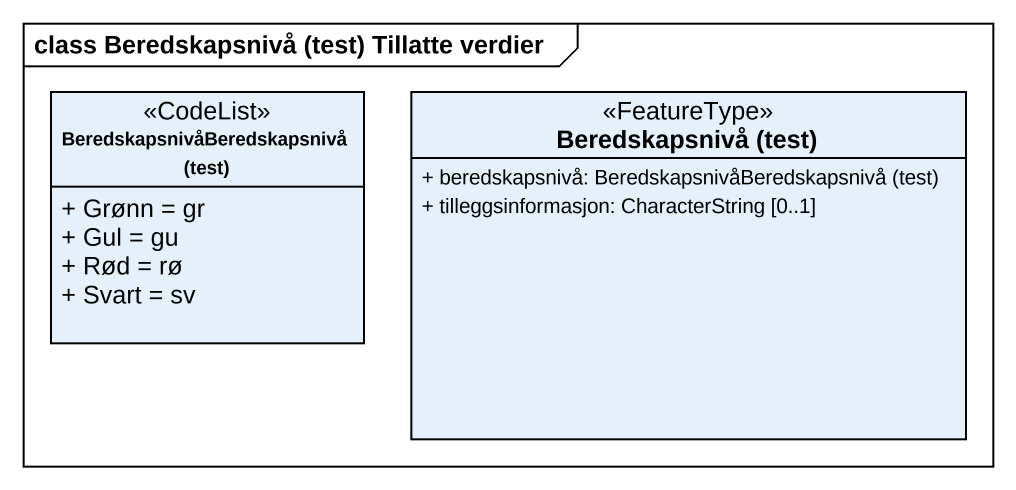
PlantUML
@startuml
mainframe class Beredskapsnivå (test) Tillatte verdier
hide circle
hide empty members
skinparam classAttributeIconSize 0
class "BeredskapsnivåBeredskapsnivå (test)" as BeredskapsnivåBeredskapsnivå <<CodeList>> {
  + Grønn = gr
  + Gul = gu
  + Rød = rø
  + Svart = sv
}
class "Beredskapsnivå (test)" as Beredskapsnivå_test <<FeatureType>> {
  {field} + beredskapsnivå: BeredskapsnivåBeredskapsnivå (test)
  + tilleggsinformasjon: CharacterString [0..1]
}
@enduml
